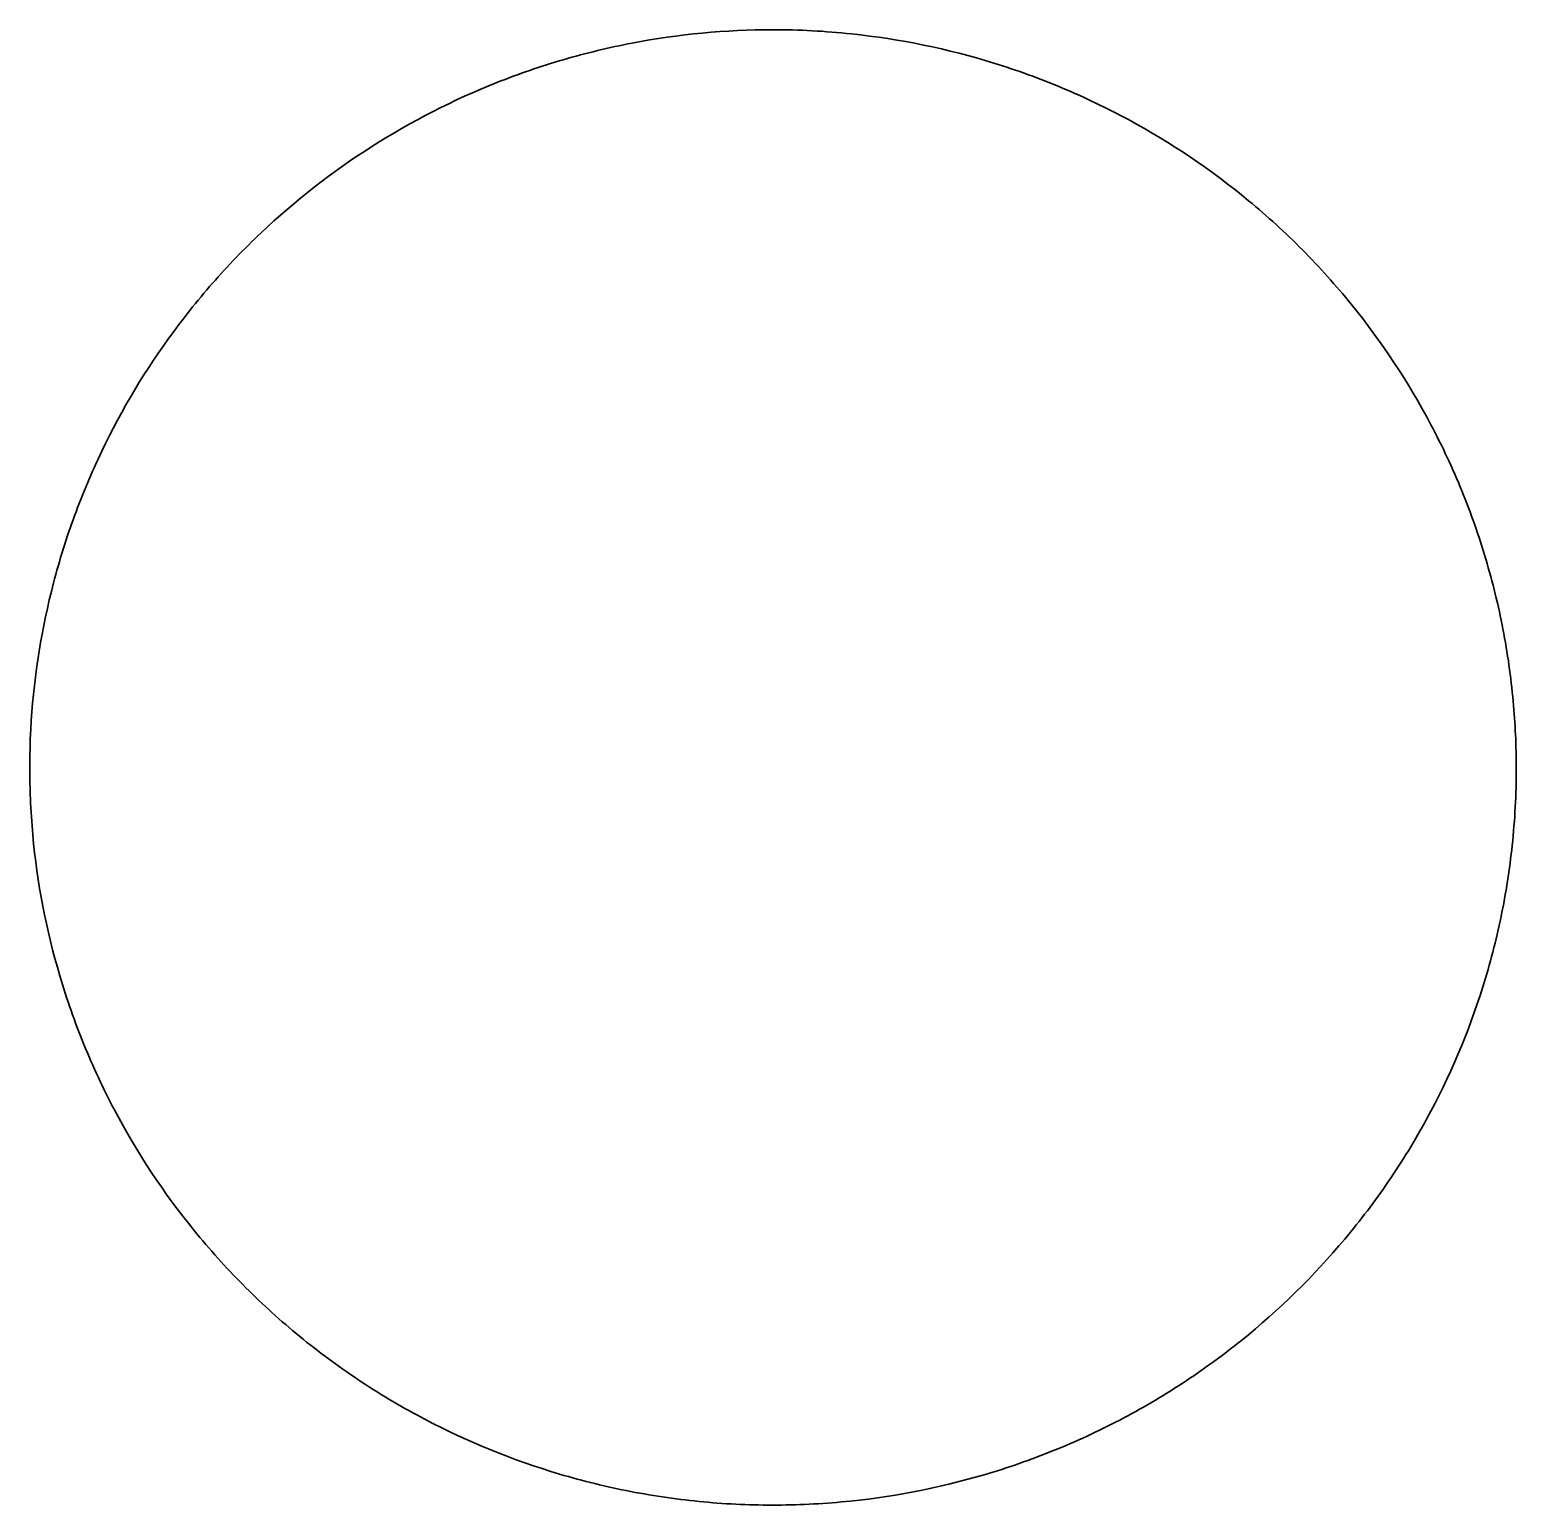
# Model space of a CAD drawing. Header units: millimetres. Extents: x 0 to 2650, y -1173 to 718.
# Drawn here: x 686.43 to 723.43, y -830.8 to -794.07 of the extents above; entities that cross this region are included whole.
import ezdxf

# ---------------------------------------------------------------- set-up
doc = ezdxf.new("R2010")
doc.units = ezdxf.units.MM
doc.layers.add('Blocks', color=7, linetype='Continuous')
doc.layers.add('Blocks$Inner', color=7, linetype='Continuous', lineweight=25, true_color=0x007f00)
doc.layers.add('Blocks$Outline', color=7, linetype='Continuous', lineweight=35, true_color=0xff3f3f)

# ---------------------------------------------------------------- blocks, each defined once
blk = doc.blocks.new('Balcony Lounge Bench Top')
at = {"layer": 'Blocks$Inner'}
for points, knots in [([(508.407, -2.194), (507.853, -2.194), (507.297, -2.22), (506.439, -2.298), (506.137, -2.333), (505.539, -2.418), (505.241, -2.468), (504.356, -2.639), (503.774, -2.782), (502.626, -3.123), (502.06, -3.322), (501.224, -3.663), (500.947, -3.784), (500.398, -4.04), (500.125, -4.176), (498.788, -4.883), (497.787, -5.546), (496.388, -6.684), (495.939, -7.087), (495.291, -7.729), (495.08, -7.949), (494.671, -8.397), (494.473, -8.625), (493.512, -9.786), (492.839, -10.783), (491.974, -12.38), (491.71, -12.933), (491.24, -14.052), (491.033, -14.619), (490.499, -16.346), (490.255, -17.528), (490.127, -18.744)], [244.874576, 244.874576, 244.874576, 244.874576, 247.326146, 247.326146, 248.651319, 248.651319, 249.976492, 249.976492, 252.626839, 252.626839, 255.277186, 255.277186, 256.602359, 256.602359, 257.927532, 257.927532, 263.228226, 263.228226, 265.878572, 265.878572, 267.203746, 267.203746, 268.528919, 268.528919, 273.829612, 273.829612, 276.479959, 276.479959, 279.130306, 279.130306, 284.430999, 284.430999, 284.430999, 284.430999]), ([(526.646, -22.65), (526.71, -22.043), (526.744, -21.434), (526.748, -20.823), (526.752, -20.213), (526.726, -19.604), (526.671, -18.997), (526.561, -17.788), (526.334, -16.602), (525.992, -15.438), (525.821, -14.855), (525.619, -14.274), (525.392, -13.711), (525.165, -13.15), (524.912, -12.602), (524.632, -12.066), (524.352, -11.531), (524.048, -11.012), (523.718, -10.508), (523.386, -10), (523.029, -9.509), (522.65, -9.037), (521.891, -8.095), (521.05, -7.236), (520.125, -6.462), (519.664, -6.075), (519.185, -5.713), (518.688, -5.374), (518.439, -5.203), (518.184, -5.039), (517.926, -4.881), (517.669, -4.723), (517.408, -4.572), (517.144, -4.428), (516.09, -3.852), (514.992, -3.385), (513.848, -3.027), (513.561, -2.937), (513.273, -2.855), (512.982, -2.779), (512.691, -2.703), (512.396, -2.635), (512.101, -2.573), (511.514, -2.452), (510.922, -2.359), (510.326, -2.296), (509.688, -2.228), (509.049, -2.194), (508.407, -2.194)], [213.765217, 213.765217, 213.765217, 213.765217, 215.597355, 215.597355, 215.597355, 217.425708, 217.425708, 217.425708, 221.063053, 221.063053, 221.063053, 222.895188, 222.895188, 222.895188, 224.713258, 224.713258, 224.713258, 226.527304, 226.527304, 226.527304, 228.354749, 228.354749, 228.354749, 231.996729, 231.996729, 231.996729, 233.815446, 233.815446, 233.815446, 234.73178, 234.73178, 234.73178, 235.645254, 235.645254, 235.645254, 239.278123, 239.278123, 239.278123, 240.189355, 240.189355, 240.189355, 241.105722, 241.105722, 241.105722, 242.926731, 242.926731, 242.926731, 244.874576, 244.874576, 244.874576, 244.874576]), ([(490.024, -20.694), (490.024, -21.875), (490.135, -23.043), (490.468, -24.776), (490.607, -25.351), (490.935, -26.476), (491.125, -27.027), (491.77, -28.648), (492.3, -29.688), (493.566, -31.674), (494.283, -32.592), (495.479, -33.858), (495.897, -34.262), (496.775, -35.031), (497.238, -35.399), (498.66, -36.423), (499.66, -37.007), (501.239, -37.739), (501.778, -37.959), (502.883, -38.349), (503.443, -38.517), (505.133, -38.936), (506.276, -39.107), (507.761, -39.186), (508.087, -39.194), (508.413, -39.194)], [144.170637, 144.170637, 144.170637, 144.170637, 149.293495, 149.293495, 151.854924, 151.854924, 154.416353, 154.416353, 159.539211, 159.539211, 164.662069, 164.662069, 167.223498, 167.223498, 169.784927, 169.784927, 174.907785, 174.907785, 177.469214, 177.469214, 180.030643, 180.030643, 185.153501, 185.153501, 186.582609, 186.582609, 186.582609, 186.582609]), ([(508.413, -39.194), (508.664, -39.194), (508.916, -39.189), (509.167, -39.178), (509.466, -39.166), (509.765, -39.146), (510.064, -39.119), (511.256, -39.01), (512.427, -38.785), (513.576, -38.445), (513.864, -38.359), (514.15, -38.267), (514.434, -38.167), (514.719, -38.067), (515.002, -37.96), (515.281, -37.846), (515.836, -37.62), (516.379, -37.367), (516.91, -37.087), (517.974, -36.525), (518.974, -35.864), (519.91, -35.104), (520.379, -34.723), (520.829, -34.319), (521.259, -33.894), (521.686, -33.471), (522.091, -33.028), (522.475, -32.565), (522.86, -32.101), (523.221, -31.619), (523.559, -31.119), (523.899, -30.618), (524.217, -30.093), (524.505, -29.56), (525.082, -28.495), (525.55, -27.384), (525.909, -26.226), (526.09, -25.645), (526.242, -25.055), (526.365, -24.459), (526.488, -23.861), (526.582, -23.258), (526.646, -22.65)], [186.582609, 186.582609, 186.582609, 186.582609, 187.346151, 187.346151, 187.346151, 188.257243, 188.257243, 188.257243, 191.889587, 191.889587, 191.889587, 192.80295, 192.80295, 192.80295, 193.719059, 193.719059, 193.719059, 195.537272, 195.537272, 195.537272, 199.178334, 199.178334, 199.178334, 201.005236, 201.005236, 201.005236, 202.818784, 202.818784, 202.818784, 204.63642, 204.63642, 204.63642, 206.468171, 206.468171, 206.468171, 210.104928, 210.104928, 210.104928, 211.933121, 211.933121, 211.933121, 213.765217, 213.765217, 213.765217, 213.765217])]:
    blk.add_open_spline(points, degree=3, knots=knots, dxfattribs=at)
blk.add_open_spline([(490.127, -18.744), (490.058, -19.396), (490.024, -20.046), (490.024, -20.694)], degree=3, dxfattribs=at)
at = {"layer": 'Blocks$Outline'}
blk.add_open_spline([(490.127, -18.744), (490.255, -17.528), (490.499, -16.346), (491.033, -14.619), (491.24, -14.052), (491.71, -12.933), (491.974, -12.38), (492.839, -10.783), (493.512, -9.786), (494.473, -8.625), (494.671, -8.397), (495.08, -7.949), (495.291, -7.729), (495.939, -7.087), (496.388, -6.684), (497.787, -5.546), (498.788, -4.883), (500.125, -4.176), (500.398, -4.04), (500.947, -3.784), (501.224, -3.663), (502.06, -3.322), (502.626, -3.123), (503.774, -2.782), (504.356, -2.639), (505.241, -2.468), (505.539, -2.418), (506.137, -2.333), (506.439, -2.298), (507.297, -2.22), (507.853, -2.194), (508.407, -2.194), (509.049, -2.194), (509.688, -2.228), (510.326, -2.296), (510.922, -2.359), (511.514, -2.452), (512.101, -2.573), (512.396, -2.635), (512.691, -2.703), (512.982, -2.779), (513.273, -2.855), (513.561, -2.937), (513.848, -3.027), (514.992, -3.385), (516.09, -3.852), (517.144, -4.428), (517.408, -4.572), (517.669, -4.723), (517.926, -4.881), (518.184, -5.039), (518.439, -5.203), (518.688, -5.374), (519.185, -5.713), (519.664, -6.075), (520.125, -6.462), (521.05, -7.236), (521.891, -8.095), (522.65, -9.037), (523.029, -9.509), (523.386, -10), (523.718, -10.508), (524.048, -11.012), (524.352, -11.531), (524.632, -12.066), (524.912, -12.602), (525.165, -13.15), (525.392, -13.711), (525.619, -14.274), (525.821, -14.855), (525.992, -15.438), (526.334, -16.602), (526.561, -17.788), (526.671, -18.997), (526.726, -19.604), (526.752, -20.213), (526.748, -20.823), (526.744, -21.434), (526.71, -22.043), (526.646, -22.65), (526.582, -23.258), (526.488, -23.861), (526.365, -24.459), (526.242, -25.055), (526.09, -25.645), (525.909, -26.226), (525.55, -27.384), (525.082, -28.495), (524.505, -29.56), (524.217, -30.093), (523.899, -30.618), (523.559, -31.119), (523.221, -31.619), (522.86, -32.101), (522.475, -32.565), (522.091, -33.028), (521.686, -33.471), (521.259, -33.894), (520.829, -34.319), (520.379, -34.723), (519.91, -35.104), (518.974, -35.864), (517.974, -36.525), (516.91, -37.087), (516.379, -37.367), (515.836, -37.62), (515.281, -37.846), (515.002, -37.96), (514.719, -38.067), (514.434, -38.167), (514.15, -38.267), (513.864, -38.359), (513.576, -38.445), (512.427, -38.785), (511.256, -39.01), (510.064, -39.119), (509.765, -39.146), (509.466, -39.166), (509.167, -39.178), (508.916, -39.189), (508.664, -39.194), (508.413, -39.194), (508.087, -39.194), (507.761, -39.186), (506.276, -39.107), (505.133, -38.936), (503.443, -38.517), (502.883, -38.349), (501.778, -37.959), (501.239, -37.739), (499.66, -37.007), (498.66, -36.423), (497.238, -35.399), (496.775, -35.031), (495.897, -34.262), (495.479, -33.858), (494.283, -32.592), (493.566, -31.674), (492.3, -29.688), (491.77, -28.648), (491.125, -27.027), (490.935, -26.476), (490.607, -25.351), (490.468, -24.776), (490.135, -23.043), (490.024, -21.875), (490.024, -20.694), (490.024, -20.046), (490.058, -19.396), (490.127, -18.744)], degree=3, knots=[-284.430999, -284.430999, -284.430999, -284.430999, -279.130306, -279.130306, -276.479959, -276.479959, -273.829612, -273.829612, -268.528919, -268.528919, -267.203746, -267.203746, -265.878572, -265.878572, -263.228226, -263.228226, -257.927532, -257.927532, -256.602359, -256.602359, -255.277186, -255.277186, -252.626839, -252.626839, -249.976492, -249.976492, -248.651319, -248.651319, -247.326146, -247.326146, -244.874576, -244.874576, -244.874576, -242.926731, -242.926731, -242.926731, -241.105722, -241.105722, -241.105722, -240.189355, -240.189355, -240.189355, -239.278123, -239.278123, -239.278123, -235.645254, -235.645254, -235.645254, -234.73178, -234.73178, -234.73178, -233.815446, -233.815446, -233.815446, -231.996729, -231.996729, -231.996729, -228.354749, -228.354749, -228.354749, -226.527304, -226.527304, -226.527304, -224.713258, -224.713258, -224.713258, -222.895188, -222.895188, -222.895188, -221.063053, -221.063053, -221.063053, -217.425708, -217.425708, -217.425708, -215.597355, -215.597355, -215.597355, -213.765217, -213.765217, -213.765217, -211.933121, -211.933121, -211.933121, -210.104928, -210.104928, -210.104928, -206.468171, -206.468171, -206.468171, -204.63642, -204.63642, -204.63642, -202.818784, -202.818784, -202.818784, -201.005236, -201.005236, -201.005236, -199.178334, -199.178334, -199.178334, -195.537272, -195.537272, -195.537272, -193.719059, -193.719059, -193.719059, -192.80295, -192.80295, -192.80295, -191.889587, -191.889587, -191.889587, -188.257243, -188.257243, -188.257243, -187.346151, -187.346151, -187.346151, -186.582609, -186.582609, -186.582609, -185.153501, -185.153501, -180.030643, -180.030643, -177.469214, -177.469214, -174.907785, -174.907785, -169.784927, -169.784927, -167.223498, -167.223498, -164.662069, -164.662069, -159.539211, -159.539211, -154.416353, -154.416353, -151.854924, -151.854924, -149.293495, -149.293495, -144.170637, -144.170637, -144.170637, -142.215499, -142.215499, -142.215499, -142.215499], dxfattribs=at)

msp = doc.modelspace()

# ---------------------------------------------------------------- block references
at = {"layer": 'Blocks', "rotation": 270.0000000000026}
msp.add_blockref('Balcony Lounge Bench Top', (725.626, -304.048), dxfattribs=at)

doc.saveas('drawing.dxf')
